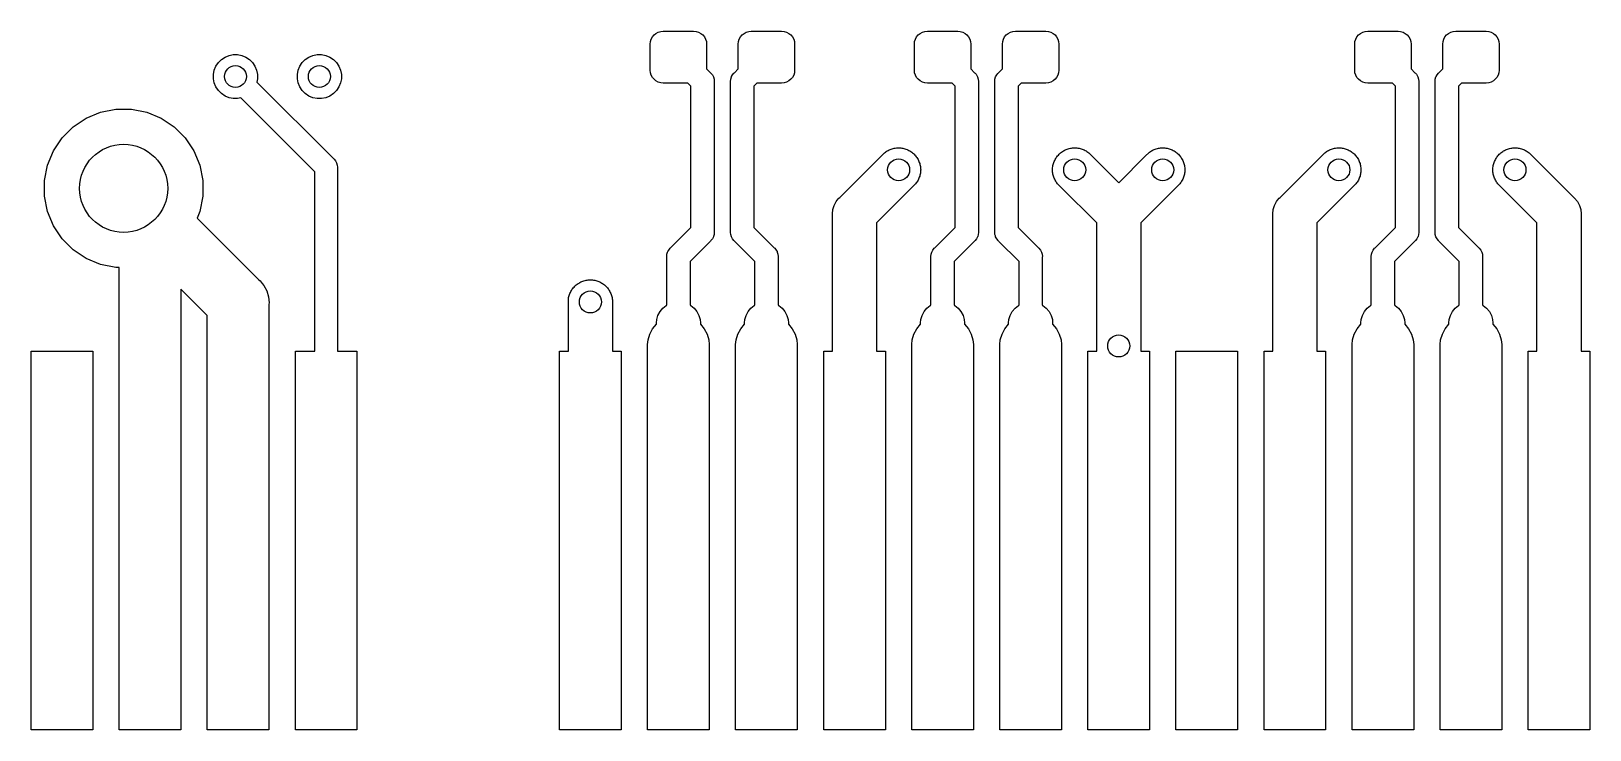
# Model space of a CAD drawing. Extents: x 4.56 to 9.01, y -5.14 to -1.86.
# Drawn here: x 5.459 to 6.156, y -5.142 to -4.83 of the extents above; entities that cross this region are included whole.
import ezdxf

# ---------------------------------------------------------------- set-up
doc = ezdxf.new("R2010")
doc.units = 0
doc.header["$MEASUREMENT"] = 0
doc.layers.add('BLACK', color=7, linetype='CONTINUOUS')

msp = doc.modelspace()

# ---------------------------------------------------------------- linework, layer by layer
at = {"layer": 'BLACK', "linetype": 'CONTINUOUS'}
for p, q in [((5.73543, -4.83553), (5.73554, -4.8344)), ((5.73543, -4.84715), (5.73543, -4.83553)), ((5.73554, -4.8344), (5.73588, -4.83331)), ((5.73588, -4.83331), (5.73641, -4.83231)), ((5.73641, -4.83231), (5.73713, -4.83143)), ((5.73713, -4.83143), (5.73801, -4.8307)), ((5.73801, -4.8307), (5.73902, -4.83017)), ((5.73902, -4.83017), (5.74011, -4.82984)), ((5.74011, -4.82984), (5.74124, -4.82972)), ((5.74124, -4.82972), (5.75482, -4.82972)), ((5.75482, -4.82972), (5.75596, -4.82984)), ((5.75596, -4.82984), (5.75705, -4.83017)), ((5.75705, -4.83017), (5.75805, -4.8307)), ((5.75805, -4.8307), (5.75893, -4.83143)), ((5.75893, -4.83143), (5.75965, -4.83231)), ((5.75965, -4.83231), (5.76019, -4.83331)), ((5.76019, -4.83331), (5.76052, -4.8344)), ((5.76052, -4.8344), (5.76063, -4.83553)), ((5.76063, -4.83553), (5.76063, -4.84657)), ((5.7748, -4.83553), (5.77491, -4.8344)), ((5.7748, -4.84657), (5.7748, -4.83553)), ((5.77491, -4.8344), (5.77525, -4.83331)), ((5.77525, -4.83331), (5.77578, -4.83231)), ((5.77578, -4.83231), (5.7765, -4.83143)), ((5.7765, -4.83143), (5.77738, -4.8307)), ((5.77738, -4.8307), (5.77839, -4.83017)), ((5.77839, -4.83017), (5.77948, -4.82984)), ((5.77948, -4.82984), (5.78061, -4.82972)), ((5.78061, -4.82972), (5.79419, -4.82972)), ((5.79419, -4.82972), (5.79533, -4.82984)), ((5.79533, -4.82984), (5.79642, -4.83017)), ((5.79642, -4.83017), (5.79742, -4.8307)), ((5.79742, -4.8307), (5.7983, -4.83143)), ((5.7983, -4.83143), (5.79902, -4.83231)), ((5.79902, -4.83231), (5.79956, -4.83331)), ((5.79956, -4.83331), (5.79989, -4.8344)), ((5.79989, -4.8344), (5.8, -4.83553)), ((5.8, -4.83553), (5.8, -4.84715)), ((5.85354, -4.83553), (5.85365, -4.8344)), ((5.85354, -4.84715), (5.85354, -4.83553)), ((5.85365, -4.8344), (5.85399, -4.83331)), ((5.85399, -4.83331), (5.85452, -4.83231)), ((5.85452, -4.83231), (5.85524, -4.83143)), ((5.85524, -4.83143), (5.85612, -4.8307)), ((5.85612, -4.8307), (5.85713, -4.83017)), ((5.85713, -4.83017), (5.85822, -4.82984)), ((5.85822, -4.82984), (5.85935, -4.82972)), ((5.85935, -4.82972), (5.87293, -4.82972)), ((5.87293, -4.82972), (5.87407, -4.82984)), ((5.87407, -4.82984), (5.87516, -4.83017)), ((5.87516, -4.83017), (5.87616, -4.8307)), ((5.87616, -4.8307), (5.87704, -4.83143)), ((5.87704, -4.83143), (5.87776, -4.83231)), ((5.87776, -4.83231), (5.8783, -4.83331)), ((5.8783, -4.83331), (5.87863, -4.8344)), ((5.87863, -4.8344), (5.87874, -4.83553)), ((5.87874, -4.83553), (5.87874, -4.84657)), ((5.89291, -4.83553), (5.89302, -4.8344)), ((5.89291, -4.84657), (5.89291, -4.83553)), ((5.89302, -4.8344), (5.89336, -4.83331)), ((5.89336, -4.83331), (5.89389, -4.83231)), ((5.89389, -4.83231), (5.89461, -4.83143)), ((5.89461, -4.83143), (5.89549, -4.8307)), ((5.89549, -4.8307), (5.8965, -4.83017)), ((5.8965, -4.83017), (5.89759, -4.82984)), ((5.89759, -4.82984), (5.89872, -4.82972)), ((5.89872, -4.82972), (5.9123, -4.82972)), ((5.9123, -4.82972), (5.91344, -4.82984)), ((5.91344, -4.82984), (5.91453, -4.83017)), ((5.91453, -4.83017), (5.91553, -4.8307)), ((5.91553, -4.8307), (5.91641, -4.83143)), ((5.91641, -4.83143), (5.91713, -4.83231)), ((5.91713, -4.83231), (5.91767, -4.83331)), ((5.91767, -4.83331), (5.918, -4.8344)), ((5.918, -4.8344), (5.91811, -4.83553)), ((5.91811, -4.83553), (5.91811, -4.84715)), ((6.05039, -4.83553), (6.05051, -4.8344)), ((6.05039, -4.84715), (6.05039, -4.83553)), ((6.05051, -4.8344), (6.05084, -4.83331)), ((6.05084, -4.83331), (6.05137, -4.83231)), ((6.05137, -4.83231), (6.05209, -4.83143)), ((6.05209, -4.83143), (6.05297, -4.8307)), ((6.05297, -4.8307), (6.05398, -4.83017)), ((6.05398, -4.83017), (6.05507, -4.82984)), ((6.05507, -4.82984), (6.0562, -4.82972)), ((6.0562, -4.82972), (6.06978, -4.82972)), ((6.06978, -4.82972), (6.07092, -4.82984)), ((6.07092, -4.82984), (6.07201, -4.83017)), ((6.07201, -4.83017), (6.07301, -4.8307)), ((6.07301, -4.8307), (6.07389, -4.83143)), ((6.07389, -4.83143), (6.07461, -4.83231)), ((6.07461, -4.83231), (6.07515, -4.83331)), ((6.07515, -4.83331), (6.07548, -4.8344)), ((6.07548, -4.8344), (6.07559, -4.83553)), ((6.07559, -4.83553), (6.07559, -4.84657)), ((6.08976, -4.83553), (6.08988, -4.8344)), ((6.08976, -4.84657), (6.08976, -4.83553)), ((6.08988, -4.8344), (6.09021, -4.83331)), ((6.09021, -4.83331), (6.09074, -4.83231)), ((6.09074, -4.83231), (6.09146, -4.83143)), ((6.09146, -4.83143), (6.09234, -4.8307)), ((6.09234, -4.8307), (6.09335, -4.83017)), ((6.09335, -4.83017), (6.09444, -4.82984)), ((6.09444, -4.82984), (6.09557, -4.82972)), ((6.09557, -4.82972), (6.10915, -4.82972)), ((6.10915, -4.82972), (6.11029, -4.82984)), ((6.11029, -4.82984), (6.11138, -4.83017)), ((6.11138, -4.83017), (6.11238, -4.8307)), ((6.11238, -4.8307), (6.11326, -4.83143)), ((6.11326, -4.83143), (6.11398, -4.83231)), ((6.11398, -4.83231), (6.11452, -4.83331)), ((6.11452, -4.83331), (6.11485, -4.8344)), ((6.11485, -4.8344), (6.11496, -4.83553)), ((6.11496, -4.83553), (6.11496, -4.84715)), ((5.54235, -4.84373), (5.54373, -4.84235)), ((5.54373, -4.84235), (5.54534, -4.84128)), ((5.54534, -4.84128), (5.54713, -4.84054)), ((5.54713, -4.84054), (5.54903, -4.84016)), ((5.54903, -4.84016), (5.55097, -4.84016)), ((5.55097, -4.84016), (5.55287, -4.84054)), ((5.55287, -4.84054), (5.55466, -4.84128)), ((5.55466, -4.84128), (5.55627, -4.84235)), ((5.55627, -4.84235), (5.55765, -4.84373)), ((5.57985, -4.84373), (5.58123, -4.84235)), ((5.58123, -4.84235), (5.58284, -4.84128)), ((5.58284, -4.84128), (5.58463, -4.84054)), ((5.58463, -4.84054), (5.58653, -4.84016)), ((5.58653, -4.84016), (5.58847, -4.84016)), ((5.58847, -4.84016), (5.59037, -4.84054)), ((5.59037, -4.84054), (5.59216, -4.84128)), ((5.59216, -4.84128), (5.59377, -4.84235)), ((5.59377, -4.84235), (5.59515, -4.84373)), ((5.54016, -4.84903), (5.54054, -4.84713)), ((5.54016, -4.85097), (5.54016, -4.84903)), ((5.54054, -4.84713), (5.54128, -4.84534)), ((5.54128, -4.84534), (5.54235, -4.84373)), ((5.55765, -4.84373), (5.55872, -4.84534)), ((5.55872, -4.84534), (5.55946, -4.84713)), ((5.55946, -4.84713), (5.55984, -4.84903)), ((5.55984, -4.84903), (5.55984, -4.85097)), ((5.57766, -4.84903), (5.57804, -4.84713)), ((5.57766, -4.85097), (5.57766, -4.84903)), ((5.57804, -4.84713), (5.57878, -4.84534)), ((5.57878, -4.84534), (5.57985, -4.84373)), ((5.59515, -4.84373), (5.59622, -4.84534)), ((5.59622, -4.84534), (5.59696, -4.84713)), ((5.59696, -4.84713), (5.59734, -4.84903)), ((5.59734, -4.84903), (5.59734, -4.85097)), ((5.73554, -4.84828), (5.73543, -4.84715)), ((5.73588, -4.84937), (5.73554, -4.84828)), ((5.73641, -4.85037), (5.73588, -4.84937)), ((5.76063, -4.84657), (5.76236, -4.8483)), ((5.76236, -4.8483), (5.76255, -4.84846)), ((5.76255, -4.84846), (5.76301, -4.84902)), ((5.76301, -4.84902), (5.76321, -4.84926)), ((5.76321, -4.84926), (5.76369, -4.85016)), ((5.77174, -4.85016), (5.77183, -4.85)), ((5.77183, -4.85), (5.77223, -4.84926)), ((5.77223, -4.84926), (5.77288, -4.84846)), ((5.77288, -4.84846), (5.77308, -4.8483)), ((5.77308, -4.8483), (5.7748, -4.84657)), ((5.79956, -4.84937), (5.79902, -4.85037)), ((5.79989, -4.84828), (5.79956, -4.84937)), ((5.8, -4.84715), (5.79989, -4.84828)), ((5.85365, -4.84828), (5.85354, -4.84715)), ((5.85399, -4.84937), (5.85365, -4.84828)), ((5.85452, -4.85037), (5.85399, -4.84937)), ((5.87874, -4.84657), (5.88047, -4.8483)), ((5.88047, -4.8483), (5.88067, -4.84846)), ((5.88067, -4.84846), (5.88112, -4.84902)), ((5.88112, -4.84902), (5.88132, -4.84926)), ((5.88132, -4.84926), (5.8818, -4.85016)), ((5.88985, -4.85016), (5.89034, -4.84926)), ((5.89034, -4.84926), (5.89083, -4.84866)), ((5.89083, -4.84866), (5.89099, -4.84846)), ((5.89099, -4.84846), (5.89119, -4.8483)), ((5.89119, -4.8483), (5.89291, -4.84657)), ((5.91767, -4.84937), (5.91713, -4.85037)), ((5.918, -4.84828), (5.91767, -4.84937)), ((5.91811, -4.84715), (5.918, -4.84828)), ((6.05051, -4.84828), (6.05039, -4.84715)), ((6.05084, -4.84937), (6.05051, -4.84828)), ((6.05137, -4.85037), (6.05084, -4.84937)), ((6.07559, -4.84657), (6.07732, -4.8483)), ((6.07732, -4.8483), (6.07752, -4.84846)), ((6.07752, -4.84846), (6.07797, -4.84902)), ((6.07797, -4.84902), (6.07817, -4.84926)), ((6.07817, -4.84926), (6.07865, -4.85016)), ((6.0867, -4.85016), (6.08679, -4.85)), ((6.08679, -4.85), (6.08719, -4.84926)), ((6.08719, -4.84926), (6.08784, -4.84846)), ((6.08784, -4.84846), (6.08804, -4.8483)), ((6.08804, -4.8483), (6.08976, -4.84657)), ((6.11452, -4.84937), (6.11398, -4.85037)), ((6.11485, -4.84828), (6.11452, -4.84937)), ((6.11496, -4.84715), (6.11485, -4.84828)), ((5.54054, -4.85287), (5.54016, -4.85097)), ((5.54128, -4.85466), (5.54054, -4.85287)), ((5.54235, -4.85627), (5.54128, -4.85466)), ((5.54373, -4.85765), (5.54235, -4.85627)), ((5.55984, -4.85097), (5.55954, -4.85247)), ((5.55954, -4.85247), (5.59391, -4.88684)), ((5.57804, -4.85287), (5.57766, -4.85097)), ((5.57878, -4.85466), (5.57804, -4.85287)), ((5.57985, -4.85627), (5.57878, -4.85466)), ((5.58123, -4.85765), (5.57985, -4.85627)), ((5.59515, -4.85627), (5.59377, -4.85765)), ((5.59622, -4.85466), (5.59515, -4.85627)), ((5.59696, -4.85287), (5.59622, -4.85466)), ((5.59734, -4.85097), (5.59696, -4.85287)), ((5.73713, -4.85125), (5.73641, -4.85037)), ((5.73801, -4.85197), (5.73713, -4.85125)), ((5.73902, -4.85251), (5.73801, -4.85197)), ((5.74011, -4.85284), (5.73902, -4.85251)), ((5.74124, -4.85295), (5.74011, -4.85284)), ((5.75228, -4.85295), (5.74124, -4.85295)), ((5.75365, -4.85432), (5.75228, -4.85295)), ((5.75365, -4.91753), (5.75365, -4.85432)), ((5.76369, -4.85016), (5.76399, -4.85114)), ((5.76399, -4.85114), (5.76409, -4.85216)), ((5.76409, -4.85216), (5.76406, -4.85242)), ((5.76406, -4.85242), (5.76406, -4.91943)), ((5.77135, -4.85216), (5.77145, -4.85114)), ((5.77137, -4.85242), (5.77135, -4.85216)), ((5.77137, -4.91943), (5.77137, -4.85242)), ((5.77145, -4.85114), (5.77174, -4.85016)), ((5.78315, -4.85295), (5.78178, -4.85432)), ((5.78178, -4.85432), (5.78178, -4.91753)), ((5.79419, -4.85295), (5.78315, -4.85295)), ((5.79533, -4.85284), (5.79419, -4.85295)), ((5.79642, -4.85251), (5.79533, -4.85284)), ((5.79742, -4.85197), (5.79642, -4.85251)), ((5.7983, -4.85125), (5.79742, -4.85197)), ((5.79902, -4.85037), (5.7983, -4.85125)), ((5.85524, -4.85125), (5.85452, -4.85037)), ((5.85612, -4.85197), (5.85524, -4.85125)), ((5.85713, -4.85251), (5.85612, -4.85197)), ((5.85822, -4.85284), (5.85713, -4.85251)), ((5.85935, -4.85295), (5.85822, -4.85284)), ((5.87039, -4.85295), (5.85935, -4.85295)), ((5.87176, -4.85432), (5.87039, -4.85295)), ((5.87176, -4.91753), (5.87176, -4.85432)), ((5.8818, -4.85016), (5.8821, -4.85114)), ((5.8821, -4.85114), (5.8822, -4.85216)), ((5.8822, -4.85216), (5.88217, -4.85242)), ((5.88217, -4.85242), (5.88217, -4.91943)), ((5.88946, -4.85216), (5.88956, -4.85114)), ((5.88948, -4.85242), (5.88946, -4.85216)), ((5.88948, -4.91943), (5.88948, -4.85242)), ((5.88956, -4.85114), (5.88985, -4.85016)), ((5.90126, -4.85295), (5.89989, -4.85432)), ((5.89989, -4.85432), (5.89989, -4.91753)), ((5.9123, -4.85295), (5.90126, -4.85295)), ((5.91344, -4.85284), (5.9123, -4.85295)), ((5.91453, -4.85251), (5.91344, -4.85284)), ((5.91553, -4.85197), (5.91453, -4.85251)), ((5.91641, -4.85125), (5.91553, -4.85197)), ((5.91713, -4.85037), (5.91641, -4.85125)), ((6.05209, -4.85125), (6.05137, -4.85037)), ((6.05297, -4.85197), (6.05209, -4.85125)), ((6.05398, -4.85251), (6.05297, -4.85197)), ((6.05507, -4.85284), (6.05398, -4.85251)), ((6.0562, -4.85295), (6.05507, -4.85284)), ((6.06724, -4.85295), (6.0562, -4.85295)), ((6.06861, -4.85432), (6.06724, -4.85295)), ((6.06861, -4.91753), (6.06861, -4.85432)), ((6.07865, -4.85016), (6.07895, -4.85114)), ((6.07895, -4.85114), (6.07905, -4.85216)), ((6.07905, -4.85216), (6.07902, -4.85242)), ((6.07902, -4.85242), (6.07902, -4.91943)), ((6.08631, -4.85216), (6.08641, -4.85114)), ((6.08633, -4.85242), (6.08631, -4.85216)), ((6.08633, -4.91943), (6.08633, -4.85242)), ((6.08641, -4.85114), (6.0867, -4.85016)), ((6.09811, -4.85295), (6.09674, -4.85432)), ((6.09674, -4.85432), (6.09674, -4.91753)), ((6.10915, -4.85295), (6.09811, -4.85295)), ((6.11029, -4.85284), (6.10915, -4.85295)), ((6.11138, -4.85251), (6.11029, -4.85284)), ((6.11238, -4.85197), (6.11138, -4.85251)), ((6.11326, -4.85125), (6.11238, -4.85197)), ((6.11398, -4.85037), (6.11326, -4.85125)), ((5.54534, -4.85872), (5.54373, -4.85765)), ((5.54713, -4.85946), (5.54534, -4.85872)), ((5.54903, -4.85984), (5.54713, -4.85946)), ((5.55097, -4.85984), (5.54903, -4.85984)), ((5.55247, -4.85954), (5.55097, -4.85984)), ((5.58555, -4.89262), (5.55247, -4.85954)), ((5.58284, -4.85872), (5.58123, -4.85765)), ((5.58463, -4.85946), (5.58284, -4.85872)), ((5.58653, -4.85984), (5.58463, -4.85946)), ((5.58847, -4.85984), (5.58653, -4.85984)), ((5.59037, -4.85946), (5.58847, -4.85984)), ((5.59216, -4.85872), (5.59037, -4.85946)), ((5.59377, -4.85765), (5.59216, -4.85872)), ((5.47741, -4.87248), (5.48322, -4.8686)), ((5.48322, -4.8686), (5.48966, -4.86593)), ((5.48966, -4.86593), (5.49651, -4.86457)), ((5.49651, -4.86457), (5.50349, -4.86457)), ((5.50349, -4.86457), (5.51034, -4.86593)), ((5.51034, -4.86593), (5.51678, -4.8686)), ((5.51678, -4.8686), (5.52259, -4.87248)), ((5.4686, -4.88322), (5.47248, -4.87741)), ((5.47248, -4.87741), (5.47741, -4.87248)), ((5.52259, -4.87248), (5.52752, -4.87741)), ((5.52752, -4.87741), (5.5314, -4.88322)), ((5.46593, -4.88966), (5.4686, -4.88322)), ((5.5314, -4.88322), (5.53407, -4.88966)), ((5.83881, -4.88546), (5.84018, -4.88409)), ((5.84018, -4.88409), (5.84059, -4.88382)), ((5.84059, -4.88382), (5.84096, -4.88351)), ((5.84096, -4.88351), (5.84139, -4.88328)), ((5.84139, -4.88328), (5.84179, -4.88301)), ((5.84179, -4.88301), (5.84224, -4.88282)), ((5.84224, -4.88282), (5.84267, -4.8826)), ((5.84267, -4.8826), (5.84314, -4.88245)), ((5.84314, -4.88245), (5.84359, -4.88227)), ((5.84359, -4.88227), (5.84406, -4.88217)), ((5.84406, -4.88217), (5.84453, -4.88203)), ((5.84453, -4.88203), (5.84501, -4.88198)), ((5.84501, -4.88198), (5.84549, -4.88189)), ((5.84549, -4.88189), (5.84597, -4.88189)), ((5.84597, -4.88189), (5.84646, -4.88184)), ((5.84646, -4.88184), (5.84694, -4.88189)), ((5.84694, -4.88189), (5.84743, -4.88189)), ((5.84743, -4.88189), (5.8479, -4.88198)), ((5.8479, -4.88198), (5.84839, -4.88203)), ((5.84839, -4.88203), (5.84885, -4.88217)), ((5.84885, -4.88217), (5.84933, -4.88227)), ((5.84933, -4.88227), (5.84978, -4.88245)), ((5.84978, -4.88245), (5.85024, -4.8826)), ((5.85024, -4.8826), (5.85067, -4.88282)), ((5.85067, -4.88282), (5.85112, -4.88301)), ((5.85112, -4.88301), (5.85152, -4.88328)), ((5.85152, -4.88328), (5.85195, -4.88351)), ((5.85195, -4.88351), (5.85233, -4.88382)), ((5.85233, -4.88382), (5.85273, -4.88409)), ((5.85273, -4.88409), (5.85308, -4.88443)), ((5.85308, -4.88443), (5.85345, -4.88474)), ((5.85345, -4.88474), (5.85376, -4.88511)), ((5.9179, -4.88511), (5.9182, -4.88474)), ((5.9182, -4.88474), (5.91858, -4.88443)), ((5.91858, -4.88443), (5.91892, -4.88409)), ((5.91892, -4.88409), (5.91933, -4.88382)), ((5.91933, -4.88382), (5.9197, -4.88351)), ((5.9197, -4.88351), (5.92013, -4.88328)), ((5.92013, -4.88328), (5.92053, -4.88301)), ((5.92053, -4.88301), (5.92098, -4.88282)), ((5.92098, -4.88282), (5.92141, -4.8826)), ((5.92141, -4.8826), (5.92188, -4.88245)), ((5.92188, -4.88245), (5.92233, -4.88227)), ((5.92233, -4.88227), (5.9228, -4.88217)), ((5.9228, -4.88217), (5.92327, -4.88203)), ((5.92327, -4.88203), (5.92375, -4.88198)), ((5.92375, -4.88198), (5.92423, -4.88189)), ((5.92423, -4.88189), (5.92471, -4.88189)), ((5.92471, -4.88189), (5.9252, -4.88184)), ((5.9252, -4.88184), (5.92568, -4.88189)), ((5.92568, -4.88189), (5.92617, -4.88189)), ((5.92617, -4.88189), (5.92664, -4.88198)), ((5.92664, -4.88198), (5.92713, -4.88203)), ((5.92713, -4.88203), (5.92759, -4.88217)), ((5.92759, -4.88217), (5.92807, -4.88227)), ((5.92807, -4.88227), (5.92852, -4.88245)), ((5.92852, -4.88245), (5.92898, -4.8826)), ((5.92898, -4.8826), (5.92941, -4.88282)), ((5.92941, -4.88282), (5.92986, -4.88301)), ((5.92986, -4.88301), (5.93026, -4.88328)), ((5.93026, -4.88328), (5.93069, -4.88351)), ((5.93069, -4.88351), (5.93107, -4.88382)), ((5.93107, -4.88382), (5.93147, -4.88409)), ((5.93147, -4.88409), (5.93284, -4.88546)), ((5.95692, -4.88546), (5.95829, -4.88409)), ((5.95829, -4.88409), (5.9587, -4.88382)), ((5.9587, -4.88382), (5.95907, -4.88351)), ((5.95907, -4.88351), (5.9595, -4.88328)), ((5.9595, -4.88328), (5.9599, -4.88301)), ((5.9599, -4.88301), (5.96035, -4.88282)), ((5.96035, -4.88282), (5.96078, -4.8826)), ((5.96078, -4.8826), (5.96125, -4.88245)), ((5.96125, -4.88245), (5.9617, -4.88227)), ((5.9617, -4.88227), (5.96217, -4.88217)), ((5.96217, -4.88217), (5.96264, -4.88203)), ((5.96264, -4.88203), (5.96312, -4.88198)), ((5.96312, -4.88198), (5.9636, -4.88189)), ((5.9636, -4.88189), (5.96408, -4.88189)), ((5.96408, -4.88189), (5.96457, -4.88184)), ((5.96457, -4.88184), (5.96505, -4.88189)), ((5.96505, -4.88189), (5.96554, -4.88189)), ((5.96554, -4.88189), (5.96601, -4.88198)), ((5.96601, -4.88198), (5.9665, -4.88203)), ((5.9665, -4.88203), (5.96696, -4.88217)), ((5.96696, -4.88217), (5.96744, -4.88227)), ((5.96744, -4.88227), (5.96789, -4.88245)), ((5.96789, -4.88245), (5.96835, -4.8826)), ((5.96835, -4.8826), (5.96878, -4.88282)), ((5.96878, -4.88282), (5.96923, -4.88301)), ((5.96923, -4.88301), (5.96963, -4.88328)), ((5.96963, -4.88328), (5.97006, -4.88351)), ((5.97006, -4.88351), (5.97044, -4.88382)), ((5.97044, -4.88382), (5.97084, -4.88409)), ((5.97084, -4.88409), (5.97119, -4.88443)), ((5.97119, -4.88443), (5.97156, -4.88474)), ((5.97156, -4.88474), (5.97187, -4.88511)), ((6.03566, -4.88546), (6.03703, -4.88409)), ((6.03703, -4.88409), (6.03744, -4.88382)), ((6.03744, -4.88382), (6.03781, -4.88351)), ((6.03781, -4.88351), (6.03824, -4.88328)), ((6.03824, -4.88328), (6.03864, -4.88301)), ((6.03864, -4.88301), (6.03909, -4.88282)), ((6.03909, -4.88282), (6.03952, -4.8826)), ((6.03952, -4.8826), (6.03999, -4.88245)), ((6.03999, -4.88245), (6.04044, -4.88227)), ((6.04044, -4.88227), (6.04091, -4.88217)), ((6.04091, -4.88217), (6.04138, -4.88203)), ((6.04138, -4.88203), (6.04186, -4.88198)), ((6.04186, -4.88198), (6.04234, -4.88189)), ((6.04234, -4.88189), (6.04282, -4.88189)), ((6.04282, -4.88189), (6.04331, -4.88184)), ((6.04331, -4.88184), (6.04379, -4.88189)), ((6.04379, -4.88189), (6.04428, -4.88189)), ((6.04428, -4.88189), (6.04475, -4.88198)), ((6.04475, -4.88198), (6.04524, -4.88203)), ((6.04524, -4.88203), (6.0457, -4.88217)), ((6.0457, -4.88217), (6.04618, -4.88227)), ((6.04618, -4.88227), (6.04663, -4.88245)), ((6.04663, -4.88245), (6.04709, -4.8826)), ((6.04709, -4.8826), (6.04752, -4.88282)), ((6.04752, -4.88282), (6.04797, -4.88301)), ((6.04797, -4.88301), (6.04837, -4.88328)), ((6.04837, -4.88328), (6.0488, -4.88351)), ((6.0488, -4.88351), (6.04918, -4.88382)), ((6.04918, -4.88382), (6.04958, -4.88409)), ((6.04958, -4.88409), (6.04993, -4.88443)), ((6.04993, -4.88443), (6.0503, -4.88474)), ((6.0503, -4.88474), (6.05061, -4.88511)), ((6.11475, -4.88511), (6.11505, -4.88474)), ((6.11505, -4.88474), (6.11543, -4.88443)), ((6.11543, -4.88443), (6.11577, -4.88409)), ((6.11577, -4.88409), (6.11618, -4.88382)), ((6.11618, -4.88382), (6.11655, -4.88351)), ((6.11655, -4.88351), (6.11698, -4.88328)), ((6.11698, -4.88328), (6.11739, -4.88301)), ((6.11739, -4.88301), (6.11783, -4.88282)), ((6.11783, -4.88282), (6.11826, -4.8826)), ((6.11826, -4.8826), (6.11873, -4.88245)), ((6.11873, -4.88245), (6.11918, -4.88227)), ((6.11918, -4.88227), (6.11965, -4.88217)), ((6.11965, -4.88217), (6.12012, -4.88203)), ((6.12012, -4.88203), (6.1206, -4.88198)), ((6.1206, -4.88198), (6.12108, -4.88189)), ((6.12108, -4.88189), (6.12156, -4.88189)), ((6.12156, -4.88189), (6.12205, -4.88184)), ((6.12205, -4.88184), (6.12253, -4.88189)), ((6.12253, -4.88189), (6.12302, -4.88189)), ((6.12302, -4.88189), (6.12349, -4.88198)), ((6.12349, -4.88198), (6.12398, -4.88203)), ((6.12398, -4.88203), (6.12444, -4.88217)), ((6.12444, -4.88217), (6.12492, -4.88227)), ((6.12492, -4.88227), (6.12537, -4.88245)), ((6.12537, -4.88245), (6.12583, -4.8826)), ((6.12583, -4.8826), (6.12626, -4.88282)), ((6.12626, -4.88282), (6.12671, -4.88301)), ((6.12671, -4.88301), (6.12711, -4.88328)), ((6.12711, -4.88328), (6.12754, -4.88351)), ((6.12754, -4.88351), (6.12792, -4.88382)), ((6.12792, -4.88382), (6.12832, -4.88409)), ((6.12832, -4.88409), (6.12969, -4.88546)), ((5.46457, -4.89651), (5.46593, -4.88966)), ((5.53407, -4.88966), (5.53543, -4.89651)), ((5.59391, -4.88684), (5.5941, -4.887)), ((5.5941, -4.887), (5.59473, -4.88776)), ((5.59473, -4.88776), (5.59519, -4.88863)), ((5.59519, -4.88863), (5.59548, -4.88957)), ((5.59548, -4.88957), (5.59558, -4.89055)), ((5.59558, -4.89055), (5.59555, -4.8908)), ((5.59555, -4.8908), (5.59555, -4.97283)), ((5.82015, -4.90412), (5.83881, -4.88546)), ((5.83881, -4.88546), (5.83881, -4.88546)), ((5.85376, -4.88511), (5.8541, -4.88546)), ((5.8541, -4.88546), (5.85437, -4.88586)), ((5.85437, -4.88586), (5.85468, -4.88624)), ((5.85468, -4.88624), (5.85491, -4.88667)), ((5.85491, -4.88667), (5.85518, -4.88707)), ((5.85518, -4.88707), (5.85537, -4.88752)), ((5.85537, -4.88752), (5.85559, -4.88795)), ((5.85559, -4.88795), (5.85573, -4.88841)), ((5.85573, -4.88841), (5.85592, -4.88886)), ((5.85592, -4.88886), (5.85602, -4.88934)), ((5.85602, -4.88934), (5.85616, -4.8898)), ((5.85616, -4.8898), (5.8562, -4.89029)), ((5.8562, -4.89029), (5.8563, -4.89076)), ((5.8563, -4.89076), (5.8563, -4.89125)), ((5.8563, -4.89125), (5.85635, -4.89173)), ((5.85635, -4.89173), (5.8563, -4.89222)), ((5.91531, -4.89173), (5.91535, -4.89125)), ((5.91535, -4.89222), (5.91531, -4.89173)), ((5.91535, -4.89076), (5.91545, -4.89029)), ((5.91535, -4.89125), (5.91535, -4.89076)), ((5.91545, -4.89029), (5.9155, -4.8898)), ((5.9155, -4.8898), (5.91564, -4.88934)), ((5.91564, -4.88934), (5.91573, -4.88886)), ((5.91573, -4.88886), (5.91592, -4.88841)), ((5.91592, -4.88841), (5.91606, -4.88795)), ((5.91606, -4.88795), (5.91629, -4.88752)), ((5.91629, -4.88752), (5.91647, -4.88707)), ((5.91647, -4.88707), (5.91674, -4.88667)), ((5.91674, -4.88667), (5.91697, -4.88624)), ((5.91697, -4.88624), (5.91728, -4.88586)), ((5.91728, -4.88586), (5.91755, -4.88546)), ((5.91755, -4.88546), (5.9179, -4.88511)), ((5.93284, -4.88546), (5.93284, -4.88546)), ((5.93284, -4.88546), (5.94488, -4.8975)), ((5.94488, -4.8975), (5.95692, -4.88546)), ((5.95692, -4.88546), (5.95692, -4.88546)), ((5.97187, -4.88511), (5.97221, -4.88546)), ((5.97221, -4.88546), (5.97248, -4.88586)), ((5.97248, -4.88586), (5.97279, -4.88624)), ((5.97279, -4.88624), (5.97302, -4.88667)), ((5.97302, -4.88667), (5.97329, -4.88707)), ((5.97329, -4.88707), (5.97348, -4.88752)), ((5.97348, -4.88752), (5.9737, -4.88795)), ((5.9737, -4.88795), (5.97385, -4.88841)), ((5.97385, -4.88841), (5.97403, -4.88886)), ((5.97403, -4.88886), (5.97413, -4.88934)), ((5.97413, -4.88934), (5.97427, -4.8898)), ((5.97427, -4.8898), (5.97431, -4.89029)), ((5.97431, -4.89029), (5.97441, -4.89076)), ((5.97441, -4.89076), (5.97441, -4.89125)), ((5.97441, -4.89125), (5.97446, -4.89173)), ((5.97446, -4.89173), (5.97441, -4.89222)), ((6.017, -4.90412), (6.03566, -4.88546)), ((6.03566, -4.88546), (6.03566, -4.88546)), ((6.05061, -4.88511), (6.05095, -4.88546)), ((6.05095, -4.88546), (6.05122, -4.88586)), ((6.05122, -4.88586), (6.05153, -4.88624)), ((6.05153, -4.88624), (6.05176, -4.88667)), ((6.05176, -4.88667), (6.05203, -4.88707)), ((6.05203, -4.88707), (6.05222, -4.88752)), ((6.05222, -4.88752), (6.05244, -4.88795)), ((6.05244, -4.88795), (6.05259, -4.88841)), ((6.05259, -4.88841), (6.05277, -4.88886)), ((6.05277, -4.88886), (6.05287, -4.88934)), ((6.05287, -4.88934), (6.05301, -4.8898)), ((6.05301, -4.8898), (6.05305, -4.89029)), ((6.05305, -4.89029), (6.05315, -4.89076)), ((6.05315, -4.89076), (6.05315, -4.89125)), ((6.05315, -4.89125), (6.0532, -4.89173)), ((6.0532, -4.89173), (6.05315, -4.89222)), ((6.11216, -4.89173), (6.1122, -4.89125)), ((6.1122, -4.89222), (6.11216, -4.89173)), ((6.1122, -4.89076), (6.1123, -4.89029)), ((6.1122, -4.89125), (6.1122, -4.89076)), ((6.1123, -4.89029), (6.11235, -4.8898)), ((6.11235, -4.8898), (6.11249, -4.88934)), ((6.11249, -4.88934), (6.11258, -4.88886)), ((6.11258, -4.88886), (6.11277, -4.88841)), ((6.11277, -4.88841), (6.11291, -4.88795)), ((6.11291, -4.88795), (6.11314, -4.88752)), ((6.11314, -4.88752), (6.11332, -4.88707)), ((6.11332, -4.88707), (6.1136, -4.88667)), ((6.1136, -4.88667), (6.11382, -4.88624)), ((6.11382, -4.88624), (6.11413, -4.88586)), ((6.11413, -4.88586), (6.1144, -4.88546)), ((6.1144, -4.88546), (6.11475, -4.88511)), ((6.12969, -4.88546), (6.12969, -4.88546)), ((6.12969, -4.88546), (6.14835, -4.90412)), ((5.46457, -4.90349), (5.46457, -4.89651)), ((5.53543, -4.89651), (5.53543, -4.90349)), ((5.58555, -4.97283), (5.58555, -4.89262)), ((5.8541, -4.89801), (5.85273, -4.89938)), ((5.85437, -4.8976), (5.8541, -4.89801)), ((5.85468, -4.89723), (5.85437, -4.8976)), ((5.85491, -4.8968), (5.85468, -4.89723)), ((5.85518, -4.89639), (5.85491, -4.8968)), ((5.85537, -4.89595), (5.85518, -4.89639)), ((5.85559, -4.89552), (5.85537, -4.89595)), ((5.85573, -4.89505), (5.85559, -4.89552)), ((5.85592, -4.8946), (5.85573, -4.89505)), ((5.85602, -4.89413), (5.85592, -4.8946)), ((5.85616, -4.89366), (5.85602, -4.89413)), ((5.8562, -4.89318), (5.85616, -4.89366)), ((5.8563, -4.8927), (5.8562, -4.89318)), ((5.8563, -4.89222), (5.8563, -4.8927)), ((5.91535, -4.8927), (5.91535, -4.89222)), ((5.91545, -4.89318), (5.91535, -4.8927)), ((5.9155, -4.89366), (5.91545, -4.89318)), ((5.91564, -4.89413), (5.9155, -4.89366)), ((5.91573, -4.8946), (5.91564, -4.89413)), ((5.91592, -4.89505), (5.91573, -4.8946)), ((5.91606, -4.89552), (5.91592, -4.89505)), ((5.91629, -4.89595), (5.91606, -4.89552)), ((5.91647, -4.89639), (5.91629, -4.89595)), ((5.91674, -4.8968), (5.91647, -4.89639)), ((5.91697, -4.89723), (5.91674, -4.8968)), ((5.91728, -4.8976), (5.91697, -4.89723)), ((5.91755, -4.89801), (5.91728, -4.8976)), ((5.91892, -4.89938), (5.91755, -4.89801)), ((5.97221, -4.89801), (5.97084, -4.89938)), ((5.97248, -4.8976), (5.97221, -4.89801)), ((5.97279, -4.89723), (5.97248, -4.8976)), ((5.97302, -4.8968), (5.97279, -4.89723)), ((5.97329, -4.89639), (5.97302, -4.8968)), ((5.97348, -4.89595), (5.97329, -4.89639)), ((5.9737, -4.89552), (5.97348, -4.89595)), ((5.97385, -4.89505), (5.9737, -4.89552)), ((5.97403, -4.8946), (5.97385, -4.89505)), ((5.97413, -4.89413), (5.97403, -4.8946)), ((5.97427, -4.89366), (5.97413, -4.89413)), ((5.97431, -4.89318), (5.97427, -4.89366)), ((5.97441, -4.8927), (5.97431, -4.89318)), ((5.97441, -4.89222), (5.97441, -4.8927)), ((6.05095, -4.89801), (6.04958, -4.89938)), ((6.05122, -4.8976), (6.05095, -4.89801)), ((6.05153, -4.89723), (6.05122, -4.8976)), ((6.05176, -4.8968), (6.05153, -4.89723)), ((6.05203, -4.89639), (6.05176, -4.8968)), ((6.05222, -4.89595), (6.05203, -4.89639)), ((6.05244, -4.89552), (6.05222, -4.89595)), ((6.05259, -4.89505), (6.05244, -4.89552)), ((6.05277, -4.8946), (6.05259, -4.89505)), ((6.05287, -4.89413), (6.05277, -4.8946)), ((6.05301, -4.89366), (6.05287, -4.89413)), ((6.05305, -4.89318), (6.05301, -4.89366)), ((6.05315, -4.8927), (6.05305, -4.89318)), ((6.05315, -4.89222), (6.05315, -4.8927)), ((6.1122, -4.8927), (6.1122, -4.89222)), ((6.1123, -4.89318), (6.1122, -4.8927)), ((6.11235, -4.89366), (6.1123, -4.89318)), ((6.11249, -4.89413), (6.11235, -4.89366)), ((6.11258, -4.8946), (6.11249, -4.89413)), ((6.11277, -4.89505), (6.11258, -4.8946)), ((6.11291, -4.89552), (6.11277, -4.89505)), ((6.11314, -4.89595), (6.11291, -4.89552)), ((6.11332, -4.89639), (6.11314, -4.89595)), ((6.1136, -4.8968), (6.11332, -4.89639)), ((6.11382, -4.89723), (6.1136, -4.8968)), ((6.11413, -4.8976), (6.11382, -4.89723)), ((6.1144, -4.89801), (6.11413, -4.8976)), ((6.11577, -4.89938), (6.1144, -4.89801)), ((5.46593, -4.91034), (5.46457, -4.90349)), ((5.53543, -4.90349), (5.53407, -4.91034)), ((5.81855, -4.90592), (5.81906, -4.9053)), ((5.81906, -4.9053), (5.81978, -4.90442)), ((5.81978, -4.90442), (5.82015, -4.90412)), ((5.85273, -4.89938), (5.83661, -4.91549)), ((5.85273, -4.89938), (5.85273, -4.89938)), ((5.93504, -4.91549), (5.91892, -4.89938)), ((5.91892, -4.89938), (5.91892, -4.89938)), ((5.97084, -4.89938), (5.95472, -4.91549)), ((5.97084, -4.89938), (5.97084, -4.89938)), ((6.0154, -4.90592), (6.01591, -4.9053)), ((6.01591, -4.9053), (6.01663, -4.90442)), ((6.01663, -4.90442), (6.017, -4.90412)), ((6.04958, -4.89938), (6.03346, -4.91549)), ((6.04958, -4.89938), (6.04958, -4.89938)), ((6.13189, -4.91549), (6.11577, -4.89938)), ((6.11577, -4.89938), (6.11577, -4.89938)), ((6.14835, -4.90412), (6.14873, -4.90442)), ((6.14873, -4.90442), (6.14996, -4.90592)), ((5.4686, -4.91678), (5.46593, -4.91034)), ((5.53407, -4.91034), (5.53283, -4.91334)), ((5.81688, -4.91142), (5.81707, -4.90949)), ((5.81693, -4.9119), (5.81688, -4.91142)), ((5.81693, -4.97283), (5.81693, -4.9119)), ((5.81707, -4.90949), (5.81763, -4.90763)), ((5.81763, -4.90763), (5.81855, -4.90592)), ((6.01373, -4.91142), (6.01392, -4.90949)), ((6.01378, -4.9119), (6.01373, -4.91142)), ((6.01378, -4.97283), (6.01378, -4.9119)), ((6.01392, -4.90949), (6.01448, -4.90763)), ((6.01448, -4.90763), (6.0154, -4.90592)), ((6.14996, -4.90592), (6.15027, -4.90651)), ((6.15027, -4.90651), (6.15087, -4.90763)), ((6.15087, -4.90763), (6.15143, -4.90949)), ((6.15143, -4.90949), (6.15162, -4.91142)), ((6.15162, -4.91142), (6.15157, -4.9119)), ((6.15157, -4.9119), (6.15157, -4.97283)), ((5.47248, -4.92259), (5.4686, -4.91678)), ((5.53283, -4.91334), (5.56045, -4.94096)), ((5.74453, -4.92665), (5.75365, -4.91753)), ((5.76409, -4.91969), (5.76399, -4.92071)), ((5.76406, -4.91943), (5.76409, -4.91969)), ((5.77135, -4.91969), (5.77137, -4.91943)), ((5.77145, -4.92071), (5.77135, -4.91969)), ((5.78178, -4.91753), (5.7909, -4.92665)), ((5.83661, -4.91549), (5.83661, -4.97283)), ((5.86264, -4.92665), (5.87176, -4.91753)), ((5.8822, -4.91969), (5.8821, -4.92071)), ((5.88217, -4.91943), (5.8822, -4.91969)), ((5.88946, -4.91969), (5.88948, -4.91943)), ((5.88956, -4.92071), (5.88946, -4.91969)), ((5.89989, -4.91753), (5.90901, -4.92665)), ((5.93504, -4.9695), (5.93504, -4.91549)), ((5.95472, -4.91549), (5.95472, -4.97283)), ((6.03346, -4.91549), (6.03346, -4.97283)), ((6.05949, -4.92665), (6.06861, -4.91753)), ((6.07905, -4.91969), (6.07895, -4.92071)), ((6.07902, -4.91943), (6.07905, -4.91969)), ((6.08631, -4.91969), (6.08633, -4.91943)), ((6.08641, -4.92071), (6.08631, -4.91969)), ((6.09674, -4.91753), (6.10586, -4.92665)), ((6.13189, -4.97283), (6.13189, -4.91549)), ((5.47741, -4.92752), (5.47248, -4.92259)), ((5.74433, -4.92681), (5.74453, -4.92665)), ((5.76236, -4.92355), (5.75324, -4.93267)), ((5.76255, -4.92339), (5.76236, -4.92355)), ((5.76321, -4.92259), (5.76255, -4.92339)), ((5.76369, -4.92169), (5.76321, -4.92259)), ((5.76375, -4.92147), (5.76369, -4.92169)), ((5.76399, -4.92071), (5.76375, -4.92147)), ((5.77174, -4.92169), (5.77145, -4.92071)), ((5.77223, -4.92259), (5.77174, -4.92169)), ((5.77174, -4.92169), (5.77174, -4.92169)), ((5.77288, -4.92339), (5.77223, -4.92259)), ((5.77308, -4.92355), (5.77288, -4.92339)), ((5.7822, -4.93267), (5.77308, -4.92355)), ((5.7909, -4.92665), (5.7911, -4.92681)), ((5.86244, -4.92681), (5.86264, -4.92665)), ((5.88047, -4.92355), (5.87135, -4.93267)), ((5.88067, -4.92339), (5.88047, -4.92355)), ((5.88132, -4.92259), (5.88067, -4.92339)), ((5.8818, -4.92169), (5.88132, -4.92259)), ((5.88186, -4.92147), (5.8818, -4.92169)), ((5.8821, -4.92071), (5.88186, -4.92147)), ((5.88974, -4.92131), (5.88956, -4.92071)), ((5.88985, -4.92169), (5.88974, -4.92131)), ((5.89034, -4.92259), (5.88985, -4.92169)), ((5.89099, -4.92339), (5.89034, -4.92259)), ((5.89119, -4.92355), (5.89099, -4.92339)), ((5.90031, -4.93267), (5.89119, -4.92355)), ((5.90901, -4.92665), (5.90921, -4.92681)), ((6.05929, -4.92681), (6.05949, -4.92665)), ((6.07732, -4.92355), (6.0682, -4.93267)), ((6.07752, -4.92339), (6.07732, -4.92355)), ((6.07817, -4.92259), (6.07752, -4.92339)), ((6.07865, -4.92169), (6.07817, -4.92259)), ((6.07872, -4.92147), (6.07865, -4.92169)), ((6.07895, -4.92071), (6.07872, -4.92147)), ((6.0867, -4.92169), (6.08641, -4.92071)), ((6.08719, -4.92259), (6.0867, -4.92169)), ((6.0867, -4.92169), (6.0867, -4.92169)), ((6.08784, -4.92339), (6.08719, -4.92259)), ((6.08804, -4.92355), (6.08784, -4.92339)), ((6.09716, -4.93267), (6.08804, -4.92355)), ((6.10586, -4.92665), (6.10606, -4.92681)), ((5.48322, -4.9314), (5.47741, -4.92752)), ((5.48966, -4.93407), (5.48322, -4.9314)), ((5.7428, -4.93051), (5.7429, -4.92949)), ((5.74283, -4.93077), (5.7428, -4.93051)), ((5.74283, -4.95225), (5.74283, -4.93077)), ((5.7429, -4.92949), (5.7432, -4.92851)), ((5.7432, -4.92851), (5.74332, -4.92829)), ((5.74332, -4.92829), (5.74368, -4.92761)), ((5.74368, -4.92761), (5.74433, -4.92681)), ((5.75324, -4.93267), (5.75324, -4.95225)), ((5.7822, -4.95225), (5.7822, -4.93267)), ((5.7911, -4.92681), (5.79175, -4.92761)), ((5.79175, -4.92761), (5.79212, -4.92829)), ((5.79212, -4.92829), (5.79223, -4.92851)), ((5.79223, -4.92851), (5.79253, -4.92949)), ((5.79253, -4.92949), (5.79263, -4.93051)), ((5.79263, -4.93051), (5.79261, -4.93077)), ((5.79261, -4.93077), (5.79261, -4.95225)), ((5.86091, -4.93051), (5.86101, -4.92949)), ((5.86094, -4.93077), (5.86091, -4.93051)), ((5.86094, -4.95225), (5.86094, -4.93077)), ((5.86101, -4.92949), (5.86131, -4.92851)), ((5.86131, -4.92851), (5.86179, -4.92761)), ((5.86179, -4.92761), (5.86244, -4.92681)), ((5.86179, -4.92761), (5.86179, -4.92761)), ((5.87135, -4.93267), (5.87135, -4.95225)), ((5.90031, -4.95225), (5.90031, -4.93267)), ((5.90921, -4.92681), (5.90986, -4.92761)), ((5.90986, -4.92761), (5.91023, -4.92829)), ((5.91023, -4.92829), (5.91034, -4.92851)), ((5.91034, -4.92851), (5.91064, -4.92949)), ((5.91064, -4.92949), (5.91074, -4.93051)), ((5.91074, -4.93051), (5.91072, -4.93077)), ((5.91072, -4.93077), (5.91072, -4.95225)), ((6.05776, -4.93051), (6.05786, -4.92949)), ((6.05779, -4.93077), (6.05776, -4.93051)), ((6.05779, -4.95225), (6.05779, -4.93077)), ((6.05786, -4.92949), (6.05816, -4.92851)), ((6.05816, -4.92851), (6.05828, -4.92829)), ((6.05828, -4.92829), (6.05864, -4.92761)), ((6.05864, -4.92761), (6.05929, -4.92681)), ((6.0682, -4.93267), (6.0682, -4.95225)), ((6.09716, -4.95225), (6.09716, -4.93267)), ((6.10606, -4.92681), (6.10671, -4.92761)), ((6.10671, -4.92761), (6.10708, -4.92829)), ((6.10708, -4.92829), (6.1072, -4.92851)), ((6.1072, -4.92851), (6.10749, -4.92949)), ((6.10749, -4.92949), (6.10759, -4.93051)), ((6.10759, -4.93051), (6.10757, -4.93077)), ((6.10757, -4.93077), (6.10757, -4.95225)), ((5.49651, -4.93543), (5.48966, -4.93407)), ((5.49803, -4.93543), (5.49651, -4.93543)), ((5.49803, -4.97283), (5.49803, -4.93543)), ((5.5374, -4.95689), (5.52559, -4.94508)), ((5.52559, -4.94508), (5.52559, -5.14213)), ((5.56045, -4.94096), (5.56097, -4.94139)), ((5.56097, -4.94139), (5.56194, -4.94256)), ((5.56194, -4.94256), (5.56269, -4.94349)), ((5.56269, -4.94349), (5.56397, -4.94588)), ((5.56397, -4.94588), (5.56476, -4.94848)), ((5.6992, -4.94792), (5.69938, -4.94747)), ((5.69938, -4.94747), (5.69952, -4.947)), ((5.69952, -4.947), (5.69975, -4.94657)), ((5.69975, -4.94657), (5.69994, -4.94613)), ((5.69994, -4.94613), (5.70021, -4.94572)), ((5.70021, -4.94572), (5.70044, -4.94529)), ((5.70044, -4.94529), (5.70075, -4.94492)), ((5.70075, -4.94492), (5.70102, -4.94451)), ((5.70102, -4.94451), (5.70136, -4.94417)), ((5.70136, -4.94417), (5.70167, -4.94379)), ((5.70167, -4.94379), (5.70204, -4.94349)), ((5.70204, -4.94349), (5.70239, -4.94314)), ((5.70239, -4.94314), (5.70279, -4.94287)), ((5.70279, -4.94287), (5.70317, -4.94256)), ((5.70317, -4.94256), (5.70359, -4.94234)), ((5.70359, -4.94234), (5.704, -4.94207)), ((5.704, -4.94207), (5.70445, -4.94188)), ((5.70445, -4.94188), (5.70488, -4.94165)), ((5.70488, -4.94165), (5.70534, -4.94151)), ((5.70534, -4.94151), (5.70579, -4.94132)), ((5.70579, -4.94132), (5.70627, -4.94123)), ((5.70627, -4.94123), (5.70673, -4.94109)), ((5.70673, -4.94109), (5.70722, -4.94104)), ((5.70722, -4.94104), (5.70769, -4.94094)), ((5.70769, -4.94094), (5.70818, -4.94094)), ((5.70818, -4.94094), (5.70866, -4.9409)), ((5.70866, -4.9409), (5.70914, -4.94094)), ((5.70914, -4.94094), (5.70963, -4.94094)), ((5.70963, -4.94094), (5.71011, -4.94104)), ((5.71011, -4.94104), (5.71059, -4.94109)), ((5.71059, -4.94109), (5.71106, -4.94123)), ((5.71106, -4.94123), (5.71153, -4.94132)), ((5.71153, -4.94132), (5.71198, -4.94151)), ((5.71198, -4.94151), (5.71245, -4.94165)), ((5.71245, -4.94165), (5.71287, -4.94188)), ((5.71287, -4.94188), (5.71332, -4.94207)), ((5.71332, -4.94207), (5.71373, -4.94234)), ((5.71373, -4.94234), (5.71416, -4.94256)), ((5.71416, -4.94256), (5.71453, -4.94287)), ((5.71453, -4.94287), (5.71494, -4.94314)), ((5.71494, -4.94314), (5.71528, -4.94349)), ((5.71528, -4.94349), (5.71565, -4.94379)), ((5.71565, -4.94379), (5.71596, -4.94417)), ((5.71596, -4.94417), (5.71631, -4.94451)), ((5.71631, -4.94451), (5.71658, -4.94492)), ((5.71658, -4.94492), (5.71688, -4.94529)), ((5.71688, -4.94529), (5.71711, -4.94572)), ((5.71711, -4.94572), (5.71738, -4.94613)), ((5.71738, -4.94613), (5.71757, -4.94657)), ((5.71757, -4.94657), (5.7178, -4.947)), ((5.7178, -4.947), (5.71794, -4.94747)), ((5.71794, -4.94747), (5.71813, -4.94792)), ((5.56476, -4.94848), (5.56503, -4.95118)), ((5.56503, -4.95118), (5.56496, -4.95186)), ((5.56496, -4.95186), (5.56496, -5.14213)), ((5.69882, -4.94982), (5.69891, -4.94934)), ((5.69882, -4.97283), (5.69882, -4.94982)), ((5.69891, -4.94934), (5.69896, -4.94886)), ((5.69896, -4.94886), (5.6991, -4.94839)), ((5.6991, -4.94839), (5.6992, -4.94792)), ((5.71813, -4.94792), (5.71822, -4.94839)), ((5.71822, -4.94839), (5.71836, -4.94886)), ((5.71836, -4.94886), (5.71841, -4.94934)), ((5.71841, -4.94934), (5.7185, -4.94982)), ((5.7185, -4.94982), (5.7185, -4.97283)), ((5.73981, -4.95514), (5.74104, -4.95364)), ((5.74104, -4.95364), (5.74254, -4.95241)), ((5.74254, -4.95241), (5.74283, -4.95225)), ((5.75324, -4.95225), (5.75353, -4.95241)), ((5.75353, -4.95241), (5.75502, -4.95364)), ((5.75502, -4.95364), (5.75625, -4.95514)), ((5.77918, -4.95514), (5.78041, -4.95364)), ((5.78041, -4.95364), (5.78191, -4.95241)), ((5.78191, -4.95241), (5.7822, -4.95225)), ((5.79261, -4.95225), (5.7929, -4.95241)), ((5.7929, -4.95241), (5.79439, -4.95364)), ((5.79439, -4.95364), (5.79562, -4.95514)), ((5.85792, -4.95514), (5.85915, -4.95364)), ((5.85915, -4.95364), (5.86065, -4.95241)), ((5.86065, -4.95241), (5.86094, -4.95225)), ((5.87135, -4.95225), (5.87164, -4.95241)), ((5.87164, -4.95241), (5.87314, -4.95364)), ((5.87314, -4.95364), (5.87437, -4.95514)), ((5.89729, -4.95514), (5.89852, -4.95364)), ((5.89852, -4.95364), (5.90002, -4.95241)), ((5.90002, -4.95241), (5.90031, -4.95225)), ((5.91072, -4.95225), (5.91101, -4.95241)), ((5.91101, -4.95241), (5.91251, -4.95364)), ((5.91251, -4.95364), (5.91374, -4.95514)), ((6.05477, -4.95514), (6.056, -4.95364)), ((6.056, -4.95364), (6.0575, -4.95241)), ((6.0575, -4.95241), (6.05779, -4.95225)), ((6.0682, -4.95225), (6.06849, -4.95241)), ((6.06849, -4.95241), (6.06999, -4.95364)), ((6.06999, -4.95364), (6.07122, -4.95514)), ((6.09414, -4.95514), (6.09537, -4.95364)), ((6.09537, -4.95364), (6.09687, -4.95241)), ((6.09687, -4.95241), (6.09716, -4.95225)), ((6.10757, -4.95225), (6.10786, -4.95241)), ((6.10786, -4.95241), (6.10936, -4.95364)), ((6.10936, -4.95364), (6.11059, -4.95514)), ((5.5374, -4.97283), (5.5374, -4.95689)), ((5.73652, -4.96278), (5.73819, -4.96074)), ((5.73819, -4.96015), (5.73833, -4.9587)), ((5.73819, -4.96074), (5.73819, -4.96015)), ((5.73833, -4.9587), (5.73889, -4.95685)), ((5.73889, -4.95685), (5.73981, -4.95514)), ((5.75625, -4.95514), (5.75717, -4.95685)), ((5.75717, -4.95685), (5.75773, -4.9587)), ((5.75773, -4.9587), (5.75787, -4.96015)), ((5.75787, -4.96015), (5.75787, -4.96074)), ((5.75787, -4.96074), (5.75954, -4.96278)), ((5.77589, -4.96278), (5.77756, -4.96074)), ((5.77756, -4.96015), (5.7777, -4.9587)), ((5.77756, -4.96074), (5.77756, -4.96015)), ((5.7777, -4.9587), (5.77826, -4.95685)), ((5.77826, -4.95685), (5.77918, -4.95514)), ((5.79562, -4.95514), (5.79654, -4.95685)), ((5.79654, -4.95685), (5.7971, -4.9587)), ((5.7971, -4.9587), (5.79724, -4.96015)), ((5.79724, -4.96015), (5.79724, -4.96074)), ((5.79724, -4.96074), (5.79891, -4.96278)), ((5.85463, -4.96278), (5.8563, -4.96074)), ((5.8563, -4.96015), (5.85644, -4.9587)), ((5.8563, -4.96074), (5.8563, -4.96015)), ((5.85644, -4.9587), (5.857, -4.95685)), ((5.857, -4.95685), (5.85792, -4.95514)), ((5.87437, -4.95514), (5.87528, -4.95685)), ((5.87528, -4.95685), (5.87584, -4.9587)), ((5.87584, -4.9587), (5.87598, -4.96015)), ((5.87598, -4.96015), (5.87598, -4.96074)), ((5.87598, -4.96074), (5.87765, -4.96278)), ((5.894, -4.96278), (5.89567, -4.96074)), ((5.89567, -4.96015), (5.89581, -4.9587)), ((5.89567, -4.96074), (5.89567, -4.96015)), ((5.89581, -4.9587), (5.89637, -4.95685)), ((5.89637, -4.95685), (5.89729, -4.95514)), ((5.91374, -4.95514), (5.91465, -4.95685)), ((5.91465, -4.95685), (5.91521, -4.9587)), ((5.91521, -4.9587), (5.91535, -4.96015)), ((5.91535, -4.96015), (5.91535, -4.96074)), ((5.91535, -4.96074), (5.91702, -4.96278)), ((6.05148, -4.96278), (6.05315, -4.96074)), ((6.05315, -4.96015), (6.05329, -4.9587)), ((6.05315, -4.96074), (6.05315, -4.96015)), ((6.05329, -4.9587), (6.05385, -4.95685)), ((6.05385, -4.95685), (6.05477, -4.95514)), ((6.07122, -4.95514), (6.07213, -4.95685)), ((6.07213, -4.95685), (6.07269, -4.9587)), ((6.07269, -4.9587), (6.07283, -4.96015)), ((6.07283, -4.96015), (6.07283, -4.96074)), ((6.07283, -4.96074), (6.0745, -4.96278)), ((6.09085, -4.96278), (6.09252, -4.96074)), ((6.09252, -4.96015), (6.09266, -4.9587)), ((6.09252, -4.96074), (6.09252, -4.96015)), ((6.09266, -4.9587), (6.09322, -4.95685)), ((6.09322, -4.95685), (6.09414, -4.95514)), ((6.11059, -4.95514), (6.1115, -4.95685)), ((6.1115, -4.95685), (6.11206, -4.9587)), ((6.11206, -4.9587), (6.1122, -4.96015)), ((6.1122, -4.96015), (6.1122, -4.96074)), ((6.1122, -4.96074), (6.11387, -4.96278)), ((5.73425, -4.9698), (5.73445, -4.96777)), ((5.73445, -4.96777), (5.73524, -4.96517)), ((5.73524, -4.96517), (5.73652, -4.96278)), ((5.75954, -4.96278), (5.76082, -4.96517)), ((5.76082, -4.96517), (5.76161, -4.96777)), ((5.76161, -4.96777), (5.76181, -4.9698)), ((5.77362, -4.9698), (5.77382, -4.96777)), ((5.77382, -4.96777), (5.77461, -4.96517)), ((5.77461, -4.96517), (5.77589, -4.96278)), ((5.79891, -4.96278), (5.80019, -4.96517)), ((5.80019, -4.96517), (5.80098, -4.96777)), ((5.80098, -4.96777), (5.80118, -4.9698)), ((5.85236, -4.9698), (5.85256, -4.96777)), ((5.85256, -4.96777), (5.85335, -4.96517)), ((5.85335, -4.96517), (5.85463, -4.96278)), ((5.87765, -4.96278), (5.87893, -4.96517)), ((5.87893, -4.96517), (5.87972, -4.96777)), ((5.87972, -4.96777), (5.87992, -4.9698)), ((5.89173, -4.9698), (5.89193, -4.96777)), ((5.89193, -4.96777), (5.89272, -4.96517)), ((5.89272, -4.96517), (5.894, -4.96278)), ((5.91702, -4.96278), (5.9183, -4.96517)), ((5.9183, -4.96517), (5.91909, -4.96777)), ((5.91909, -4.96777), (5.91929, -4.9698)), ((6.04921, -4.9698), (6.04941, -4.96777)), ((6.04941, -4.96777), (6.0502, -4.96517)), ((6.0502, -4.96517), (6.05148, -4.96278)), ((6.0745, -4.96278), (6.07578, -4.96517)), ((6.07578, -4.96517), (6.07657, -4.96777)), ((6.07657, -4.96777), (6.07677, -4.9698)), ((6.08858, -4.9698), (6.08878, -4.96777)), ((6.08878, -4.96777), (6.08957, -4.96517)), ((6.08957, -4.96517), (6.09085, -4.96278)), ((6.11387, -4.96278), (6.11515, -4.96517)), ((6.11515, -4.96517), (6.11594, -4.96777)), ((6.11594, -4.96777), (6.11614, -4.9698)), ((5.45866, -5.14213), (5.45866, -4.97283)), ((5.45866, -4.97283), (5.48622, -4.97283)), ((5.48622, -4.97283), (5.48622, -5.14213)), ((5.49803, -5.14213), (5.49803, -4.97283)), ((5.49803, -4.97283), (5.49803, -4.97283)), ((5.5374, -5.14213), (5.5374, -4.97283)), ((5.5374, -4.97283), (5.5374, -4.97283)), ((5.57677, -5.14213), (5.57677, -4.97283)), ((5.57677, -4.97283), (5.58555, -4.97283)), ((5.59555, -4.97283), (5.60433, -4.97283)), ((5.60433, -4.97283), (5.60433, -5.14213)), ((5.69488, -5.14213), (5.69488, -4.97283)), ((5.69488, -4.97283), (5.69882, -4.97283)), ((5.7185, -4.97283), (5.72244, -4.97283)), ((5.72244, -4.97283), (5.72244, -5.14213)), ((5.73425, -4.97283), (5.73425, -4.9698)), ((5.73425, -5.14213), (5.73425, -4.97283)), ((5.73425, -4.97283), (5.73425, -4.97283)), ((5.76181, -4.9698), (5.76181, -5.14213)), ((5.77362, -4.97283), (5.77362, -4.9698)), ((5.77362, -5.14213), (5.77362, -4.97283)), ((5.77362, -4.97283), (5.77362, -4.97283)), ((5.80118, -4.9698), (5.80118, -5.14213)), ((5.81299, -5.14213), (5.81299, -4.97283)), ((5.81299, -4.97283), (5.81693, -4.97283)), ((5.83661, -4.97283), (5.84055, -4.97283)), ((5.84055, -4.97283), (5.84055, -5.14213)), ((5.85236, -4.97283), (5.85236, -4.9698)), ((5.85236, -5.14213), (5.85236, -4.97283)), ((5.85236, -4.97283), (5.85236, -4.97283)), ((5.87992, -4.9698), (5.87992, -5.14213)), ((5.89173, -4.97283), (5.89173, -4.9698)), ((5.89173, -5.14213), (5.89173, -4.97283)), ((5.89173, -4.97283), (5.89173, -4.97283)), ((5.91929, -4.9698), (5.91929, -5.14213)), ((5.9311, -5.14213), (5.9311, -4.97283)), ((5.9311, -4.97283), (5.93504, -4.97283)), ((5.93504, -4.97283), (5.93504, -4.9695)), ((5.93504, -4.9695), (5.93504, -4.9695)), ((5.95472, -4.97283), (5.95866, -4.97283)), ((5.95866, -4.97283), (5.95866, -5.14213)), ((5.97047, -5.14213), (5.97047, -4.97283)), ((5.97047, -4.97283), (5.99803, -4.97283)), ((5.99803, -4.97283), (5.99803, -5.14213)), ((6.00984, -5.14213), (6.00984, -4.97283)), ((6.00984, -4.97283), (6.01378, -4.97283)), ((6.03346, -4.97283), (6.0374, -4.97283)), ((6.0374, -4.97283), (6.0374, -5.14213)), ((6.04921, -4.97283), (6.04921, -4.9698)), ((6.04921, -5.14213), (6.04921, -4.97283)), ((6.04921, -4.97283), (6.04921, -4.97283)), ((6.07677, -4.9698), (6.07677, -5.14213)), ((6.08858, -4.97283), (6.08858, -4.9698)), ((6.08858, -5.14213), (6.08858, -4.97283)), ((6.08858, -4.97283), (6.08858, -4.97283)), ((6.11614, -4.9698), (6.11614, -5.14213)), ((6.12795, -5.14213), (6.12795, -4.97283)), ((6.12795, -4.97283), (6.13189, -4.97283)), ((6.15157, -4.97283), (6.15551, -4.97283)), ((6.15551, -4.97283), (6.15551, -5.14213)), ((5.48622, -5.14213), (5.45866, -5.14213)), ((5.52559, -5.14213), (5.49803, -5.14213)), ((5.56496, -5.14213), (5.5374, -5.14213)), ((5.60433, -5.14213), (5.57677, -5.14213)), ((5.72244, -5.14213), (5.69488, -5.14213)), ((5.76181, -5.14213), (5.73425, -5.14213)), ((5.80118, -5.14213), (5.77362, -5.14213)), ((5.84055, -5.14213), (5.81299, -5.14213)), ((5.87992, -5.14213), (5.85236, -5.14213)), ((5.91929, -5.14213), (5.89173, -5.14213)), ((5.95866, -5.14213), (5.9311, -5.14213)), ((5.99803, -5.14213), (5.97047, -5.14213)), ((6.0374, -5.14213), (6.00984, -5.14213)), ((6.07677, -5.14213), (6.04921, -5.14213)), ((6.11614, -5.14213), (6.08858, -5.14213)), ((6.15551, -5.14213), (6.12795, -5.14213))]:
    msp.add_line(p, q, dxfattribs=at)
at = {"layer": 'BLACK'}
for centre, radius in [((5.55, -4.85), 0.00492), ((5.5875, -4.85), 0.00492), ((5.5, -4.9), 0.01969), ((5.84646, -4.89173), 0.00492), ((5.9252, -4.89173), 0.00492), ((5.96457, -4.89173), 0.00492), ((6.04331, -4.89173), 0.00492), ((6.12205, -4.89173), 0.00492), ((5.70866, -4.95079), 0.00492), ((5.94488, -4.97047), 0.00492)]:
    msp.add_circle(centre, radius, dxfattribs=at)

doc.saveas('drawing.dxf')
